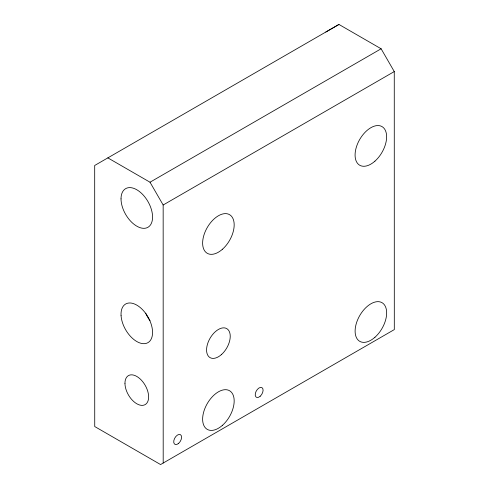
<?xml version="1.0" encoding="UTF-8"?>
<svg xmlns="http://www.w3.org/2000/svg" width="489" height="489" viewBox="0 0 489 489"><rect width="100%" height="100%" fill="white"/><g stroke="black" fill="none" stroke-linecap="round" stroke-linejoin="round"><path stroke-width="0.73" d="M338.95 24.45L94.695 165.478L94.732 426.542L160.569 464.55L394.305 329.598L394.268 71.571L381.12 48.784L338.95 24.45L325.802 32.042M107.837 157.88L150.013 182.214L381.12 48.784M163.198 463.034L163.161 205.001L394.268 71.571M150.013 182.214L163.161 205.001M150.031 320.711A22.311 12.879 60 0 1 145.679 313.174M124.964 383.284A16.73 9.658 60 0 0 142.715 405.357A16.73 9.658 60 0 0 142.715 381.695A16.73 9.658 60 0 0 124.964 383.284M121.058 315.429A22.311 12.879 60 0 0 145.563 343.529A22.311 12.879 60 0 0 143.772 311.022A22.311 12.879 60 0 0 121.058 315.429M374.965 337.251A22.311 12.879 -60 0 0 382.037 302.691A22.311 12.879 -60 0 0 355.65 326.096A22.311 12.879 -60 0 0 374.965 337.251M221.468 354.549A16.73 9.658 -60 0 0 226.768 328.632A16.73 9.658 -60 0 0 206.975 346.181A16.73 9.658 -60 0 0 221.468 354.549M222.489 425.283A22.311 12.879 -60 0 0 229.555 390.729A22.311 12.879 -60 0 0 203.167 414.128A22.311 12.879 -60 0 0 222.489 425.283M260.172 396.261A5.575 3.221 -60 0 0 261.945 387.624A5.575 3.221 -60 0 0 255.344 393.474A5.575 3.221 -60 0 0 260.172 396.261M178.674 443.315A5.575 3.221 -60 0 0 180.447 434.678A5.575 3.221 -60 0 0 173.846 440.528A5.575 3.221 -60 0 0 178.674 443.315M222.489 249.213A22.311 12.879 -60 0 0 229.555 214.659A22.311 12.879 -60 0 0 203.167 238.057A22.311 12.879 -60 0 0 222.489 249.213M374.941 161.15A22.311 12.879 -60 0 0 382.007 126.596A22.311 12.879 -60 0 0 355.619 149.995A22.311 12.879 -60 0 0 374.941 161.15M121.021 198.864A22.311 12.879 60 0 0 144.683 228.296A22.311 12.879 60 0 0 144.683 196.749A22.311 12.879 60 0 0 121.021 198.864"/></g></svg>
